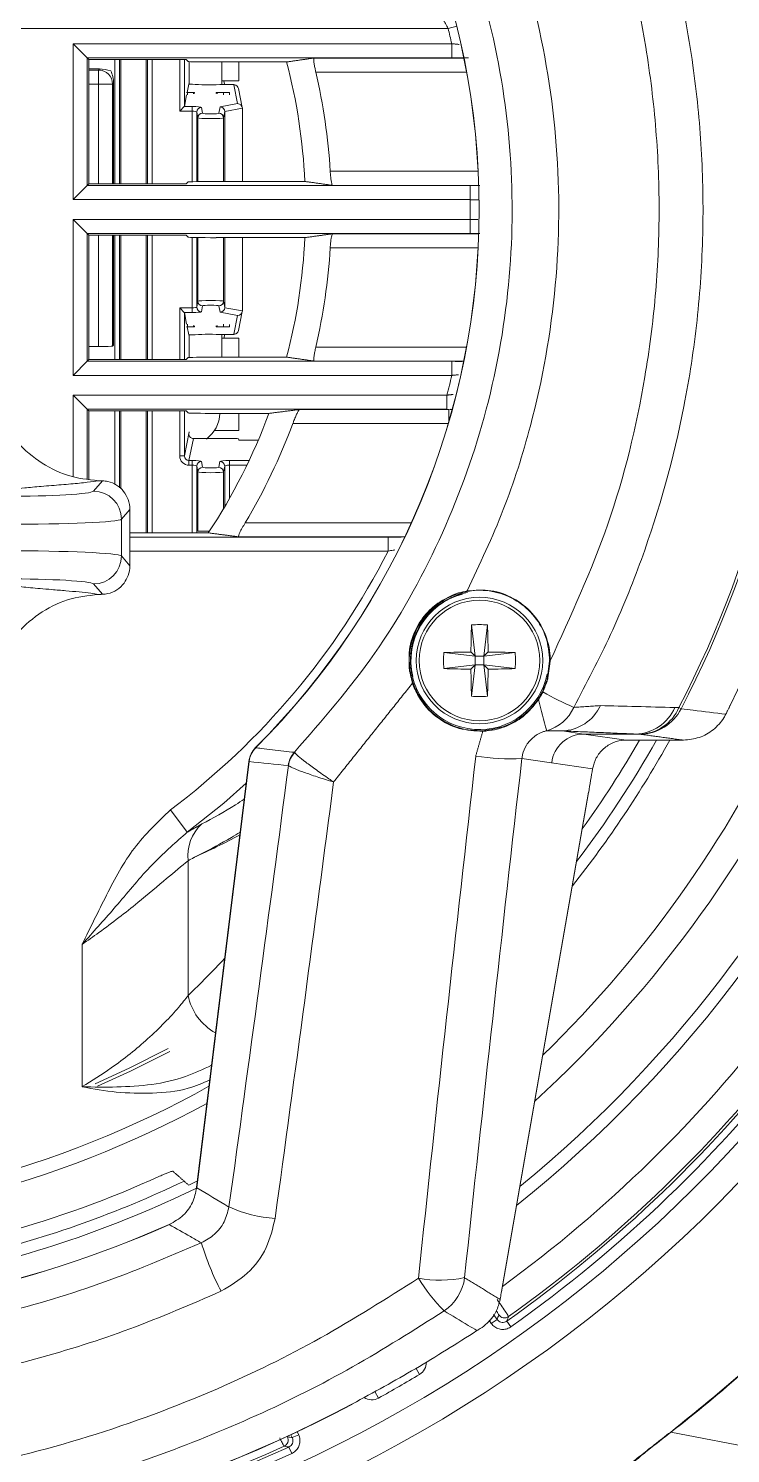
# Model space of a CAD drawing. Extents: x 16.7 to 113.1, y 4.5 to 84.5.
# Drawn here: x 107.631 to 109.13, y 33.252 to 36.293 of the extents above; entities that cross this region are included whole.
import ezdxf

# ---------------------------------------------------------------- set-up
doc = ezdxf.new("R2010")
doc.units = 0
doc.header["$MEASUREMENT"] = 0
doc.linetypes.add('SLD-SOLID', pattern=[0])
doc.layers.add('OBJECT', color=7, linetype='CONTINUOUS')

msp = doc.modelspace()

# ---------------------------------------------------------------- linework, layer by layer
at = {"layer": 'OBJECT', "linetype": 'SLD-SOLID', "lineweight": 15}
for p, q in [((108.5272, 36.2929), (105.4182, 36.2929)), ((108.5456, 36.2975), (108.5272, 36.2929)), ((108.5349, 36.2604), (107.7263, 36.2604)), ((107.7263, 36.2604), (107.7263, 35.9276)), ((107.7263, 36.2604), (107.7563, 36.2304)), ((108.5349, 36.2604), (108.5349, 36.2304)), ((107.7563, 36.2304), (108.5349, 36.2304)), ((107.7563, 35.9576), (107.7563, 36.2304)), ((107.7563, 36.2304), (107.76, 36.2267)), ((107.9675, 36.2267), (107.76, 36.2267)), ((107.76, 36.2267), (107.76, 35.9612)), ((107.8154, 35.9612), (107.8154, 36.2267)), ((107.8254, 36.2267), (107.8254, 35.9612)), ((107.8279, 35.9612), (107.8279, 36.2267)), ((107.8825, 36.2267), (107.8825, 35.9612)), ((107.885, 35.9612), (107.885, 36.2267)), ((107.895, 36.2267), (107.895, 35.9612)), ((107.9539, 36.1163), (107.9539, 36.2267)), ((107.9639, 36.2267), (107.9639, 36.1263)), ((107.9675, 36.2267), (107.9717, 36.2225)), ((107.9739, 36.2222), (107.9739, 36.174)), ((108.1824, 36.2215), (108.0317, 36.2215)), ((108.0439, 36.1731), (108.0439, 36.2215)), ((108.0801, 36.2215), (108.0801, 36.181)), ((108.5609, 36.2298), (108.241, 36.2298)), ((107.7827, 36.2065), (107.76, 36.2065)), ((107.76, 36.2043), (107.7806, 36.2043)), ((107.7806, 36.2043), (107.7827, 36.2065)), ((107.7806, 36.1744), (107.7806, 36.2043)), ((108.2445, 36.1999), (108.5667, 36.1999)), ((107.7806, 36.1744), (107.76, 36.1744)), ((107.7806, 36.1744), (107.8106, 36.1744)), ((107.7806, 35.9612), (107.7806, 36.1744)), ((107.8127, 36.1765), (107.8106, 36.1744)), ((107.8106, 36.1744), (107.8106, 35.9612)), ((107.8127, 35.9612), (107.8127, 36.1765)), ((107.9699, 36.1565), (107.9734, 36.174)), ((107.9739, 36.1767), (107.9734, 36.174)), ((107.9734, 36.174), (107.981, 36.174)), ((108.0647, 36.1731), (108.0398, 36.1731)), ((108.0647, 36.1731), (108.0411, 36.1731)), ((108.0801, 36.181), (108.0439, 36.181)), ((108.0697, 36.1727), (108.0647, 36.1731)), ((108.0647, 36.1731), (108.0647, 36.1731)), ((108.0777, 36.1326), (108.0697, 36.1727)), ((108.0875, 36.1244), (108.0795, 36.1647)), ((107.9639, 36.1263), (107.9688, 36.1511)), ((107.9703, 36.1565), (107.9688, 36.1565)), ((107.9703, 36.1565), (107.9703, 36.1511)), ((107.9835, 36.1565), (107.9703, 36.1565)), ((107.9858, 36.1565), (107.9835, 36.1565)), ((107.9835, 36.1565), (107.9835, 36.1535)), ((107.9858, 36.1545), (107.9858, 36.1565)), ((108.032, 36.1565), (108.032, 36.1545)), ((108.0343, 36.1565), (108.032, 36.1565)), ((108.0475, 36.1565), (108.0343, 36.1565)), ((108.0343, 36.1565), (108.0343, 36.1535)), ((108.0402, 36.1256), (108.0777, 36.1326)), ((108.0475, 36.1565), (108.0475, 36.1511)), ((108.0602, 36.1565), (108.0475, 36.1565)), ((108.0602, 36.1565), (108.0602, 36.1516)), ((107.9638, 36.1263), (107.9539, 36.1163)), ((107.9804, 36.1163), (107.9539, 36.1163)), ((107.9638, 36.1263), (107.9804, 36.1263)), ((107.9638, 36.1263), (107.9639, 36.1263)), ((107.9804, 36.1263), (107.9804, 36.1163)), ((107.9804, 35.966), (107.9804, 36.1163)), ((107.9929, 36.1021), (107.9904, 36.1146)), ((107.9904, 36.1146), (107.9904, 35.9662)), ((107.9929, 35.9662), (107.9929, 36.1021)), ((108.0004, 36.1246), (108.0029, 36.112)), ((108.0375, 36.112), (108.0402, 36.1256)), ((108.0502, 36.1155), (108.0475, 36.1021)), ((108.0475, 36.1021), (108.0475, 35.9665)), ((108.0877, 36.1228), (108.0502, 36.1158)), ((108.0502, 36.1155), (108.0502, 36.1158)), ((108.0502, 35.9665), (108.0502, 36.1155)), ((108.0877, 36.1224), (108.0877, 36.1228)), ((108.0877, 36.1224), (108.0877, 35.9665)), ((108.5913, 35.9881), (108.2754, 35.9881)), ((107.7263, 35.9276), (107.7563, 35.9576)), ((107.7563, 35.9576), (107.76, 35.9612)), ((108.5743, 35.9576), (107.7563, 35.9576)), ((107.76, 35.9612), (107.9675, 35.9612)), ((107.9717, 35.9655), (107.9675, 35.9612)), ((108.0317, 35.9665), (108.2213, 35.9665)), ((108.2805, 35.9581), (108.592, 35.9581)), ((108.5743, 35.9276), (108.5743, 35.9576)), ((108.592, 35.9581), (108.592, 35.9722)), ((107.7263, 35.9276), (108.5743, 35.9276)), ((108.5743, 35.8854), (107.7263, 35.8854)), ((107.7263, 35.8854), (107.7263, 35.5526)), ((107.7263, 35.8854), (107.7563, 35.8554)), ((108.5743, 35.8854), (108.5743, 35.8554)), ((107.7563, 35.8554), (108.5743, 35.8554)), ((107.7563, 35.5826), (107.7563, 35.8554)), ((107.7563, 35.8554), (107.76, 35.8517)), ((108.592, 35.8548), (108.2805, 35.8548)), ((108.592, 35.8417), (108.592, 35.8548)), ((107.9675, 35.8517), (107.76, 35.8517)), ((107.76, 35.8517), (107.76, 35.5862)), ((107.7806, 35.6142), (107.7806, 35.8517)), ((107.8106, 35.8517), (107.8106, 35.6152)), ((107.8127, 35.6174), (107.8127, 35.8517)), ((107.8154, 35.5862), (107.8154, 35.8517)), ((107.8254, 35.8517), (107.8254, 35.5862)), ((107.8279, 35.5862), (107.8279, 35.8517)), ((107.8825, 35.8517), (107.8825, 35.5862)), ((107.885, 35.5862), (107.885, 35.8517)), ((107.895, 35.8517), (107.895, 35.5862)), ((107.9675, 35.8517), (107.9717, 35.8475)), ((107.9804, 35.6966), (107.9804, 35.847)), ((107.9904, 35.8468), (107.9904, 35.6984)), ((107.9929, 35.7109), (107.9929, 35.8467)), ((108.2213, 35.8465), (108.0317, 35.8465)), ((108.0475, 35.8465), (108.0475, 35.7109)), ((108.0502, 35.6975), (108.0502, 35.8465)), ((108.0877, 35.8465), (108.0877, 35.6905)), ((108.2754, 35.8249), (108.5913, 35.8249)), ((107.9904, 35.6984), (107.9929, 35.7109)), ((108.0475, 35.7109), (108.0502, 35.6975)), ((107.9539, 35.6966), (107.9804, 35.6966)), ((107.9638, 35.6867), (107.9539, 35.6966)), ((107.9539, 35.5862), (107.9539, 35.6966)), ((107.9639, 35.6866), (107.9638, 35.6867)), ((107.9804, 35.6867), (107.9638, 35.6867)), ((107.9639, 35.6866), (107.9688, 35.6618)), ((107.9639, 35.6866), (107.9639, 35.5862)), ((107.9804, 35.6867), (107.9804, 35.6966)), ((108.0029, 35.7009), (108.0004, 35.6884)), ((108.0402, 35.6874), (108.0375, 35.7009)), ((108.0777, 35.6804), (108.0402, 35.6874)), ((108.0502, 35.6971), (108.0502, 35.6975)), ((108.0502, 35.6971), (108.0877, 35.6901)), ((108.0697, 35.6403), (108.0777, 35.6804)), ((108.0795, 35.6483), (108.0875, 35.6886)), ((108.0877, 35.6901), (108.0877, 35.6905)), ((107.9703, 35.6565), (107.9688, 35.6565)), ((107.9699, 35.6565), (107.9734, 35.6389)), ((107.9703, 35.6619), (107.9703, 35.6565)), ((107.9835, 35.6565), (107.9703, 35.6565)), ((107.9835, 35.6594), (107.9835, 35.6565)), ((107.9858, 35.6565), (107.9835, 35.6565)), ((107.9858, 35.6565), (107.9858, 35.6585)), ((108.032, 35.6585), (108.032, 35.6565)), ((108.0343, 35.6565), (108.032, 35.6565)), ((108.0343, 35.6594), (108.0343, 35.6565)), ((108.0475, 35.6565), (108.0343, 35.6565)), ((108.0475, 35.6619), (108.0475, 35.6565)), ((108.0602, 35.6565), (108.0475, 35.6565)), ((108.0602, 35.6614), (108.0602, 35.6565)), ((108.0788, 35.6467), (108.0795, 35.6483)), ((107.7806, 35.6142), (107.76, 35.6142)), ((107.8106, 35.6152), (107.8127, 35.6174)), ((107.9734, 35.6389), (107.981, 35.6389)), ((107.9739, 35.6363), (107.9734, 35.6389)), ((107.9739, 35.6389), (107.9739, 35.5907)), ((108.0398, 35.6399), (108.0647, 35.6399)), ((108.0414, 35.6398), (108.0647, 35.6398)), ((108.0439, 35.5915), (108.0439, 35.6398)), ((108.0801, 35.6319), (108.0439, 35.6319)), ((108.0482, 35.6319), (108.0502, 35.6398)), ((108.0647, 35.6399), (108.0697, 35.6403)), ((108.0647, 35.6399), (108.0647, 35.6398)), ((108.0801, 35.5915), (108.0801, 35.6319)), ((108.5665, 35.6131), (108.2445, 35.6131)), ((107.7263, 35.5526), (107.7563, 35.5826)), ((107.7563, 35.5826), (107.76, 35.5862)), ((108.5349, 35.5826), (107.7563, 35.5826)), ((107.76, 35.5862), (107.9675, 35.5862)), ((107.9717, 35.5905), (107.9675, 35.5862)), ((108.0317, 35.5915), (108.1824, 35.5915)), ((108.241, 35.5831), (108.5607, 35.5831)), ((108.5349, 35.5526), (108.5349, 35.5826)), ((107.7263, 35.5526), (108.5349, 35.5526)), ((108.5247, 35.5104), (107.7263, 35.5104)), ((107.7263, 35.5104), (107.7563, 35.4804)), ((107.7263, 35.5104), (107.7263, 35.3374)), ((108.5247, 35.5104), (108.5247, 35.4804)), ((107.7563, 35.4804), (108.5247, 35.4804)), ((107.7563, 35.4804), (107.76, 35.4767)), ((107.7563, 35.3321), (107.7563, 35.4804)), ((107.9675, 35.4767), (107.76, 35.4767)), ((107.76, 35.4767), (107.76, 35.3314)), ((107.8154, 35.3199), (107.8154, 35.4767)), ((107.8254, 35.4767), (107.8254, 35.3128)), ((107.8279, 35.3106), (107.8279, 35.4767)), ((107.8825, 35.4767), (107.8825, 35.2165)), ((107.885, 35.2165), (107.885, 35.4767)), ((107.895, 35.4767), (107.895, 35.2165)), ((107.9539, 35.3809), (107.9539, 35.4767)), ((107.9639, 35.4767), (107.9639, 35.3809)), ((107.9675, 35.4767), (107.9717, 35.4725)), ((108.1446, 35.4715), (108.0317, 35.4715)), ((108.0801, 35.435), (108.0801, 35.4715)), ((108.5285, 35.4798), (108.2101, 35.4798)), ((108.5285, 35.4529), (108.5285, 35.4798)), ((108.5361, 35.48), (108.5315, 35.4804)), ((107.9639, 35.3809), (107.9741, 35.4323)), ((107.9741, 35.4314), (107.9734, 35.428)), ((108.0801, 35.435), (108.0277, 35.435)), ((108.1955, 35.4499), (108.5276, 35.4499)), ((107.9832, 35.418), (107.9738, 35.3708)), ((107.9828, 35.418), (107.9832, 35.418)), ((107.9832, 35.418), (108.0697, 35.418)), ((108.0797, 35.4171), (108.0802, 35.4149)), ((107.9639, 35.3809), (107.9539, 35.3809)), ((107.9738, 35.3708), (107.9804, 35.3708)), ((107.9738, 35.3708), (107.9738, 35.3608)), ((107.9804, 35.3708), (107.9804, 35.3608)), ((108.0004, 35.3691), (108.0029, 35.3564)), ((108.0375, 35.3564), (108.04, 35.3691)), ((108.06, 35.3608), (108.06, 35.3708)), ((108.06, 35.3708), (108.1021, 35.3708)), ((107.9804, 35.3608), (107.9738, 35.3608)), ((107.9804, 35.2165), (107.9804, 35.3608)), ((107.9904, 35.3591), (107.9904, 35.2165)), ((107.9929, 35.3465), (107.9904, 35.3591)), ((107.9929, 35.2201), (107.9929, 35.3465)), ((108.05, 35.3591), (108.0475, 35.3465)), ((108.0475, 35.3465), (108.0475, 35.2683)), ((108.05, 35.2726), (108.05, 35.3591)), ((108.06, 35.3608), (108.06, 35.2899)), ((108.0973, 35.3608), (108.06, 35.3608)), ((107.7699, 35.3056), (107.7888, 35.3276)), ((107.8477, 35.2666), (107.8298, 35.2457)), ((107.8477, 35.2666), (107.8477, 35.2065)), ((107.8298, 35.2457), (107.8298, 35.1673)), ((107.8831, 35.2165), (108.015, 35.2165)), ((108.4489, 35.2381), (108.0938, 35.2381)), ((108.399, 35.2076), (107.8477, 35.2076)), ((107.8477, 35.2065), (107.8477, 35.1464)), ((108.0797, 35.2081), (108.435, 35.2081)), ((108.399, 35.1776), (108.399, 35.2076)), ((107.8298, 35.1673), (107.8477, 35.1464)), ((107.8477, 35.1776), (108.399, 35.1776)), ((107.7888, 35.0854), (107.7699, 35.1074)), ((108.516, 35.072), (108.5059, 35.0652)), ((108.5771, 35.0202), (108.5849, 34.9532)), ((108.6113, 35.0202), (108.6034, 34.9532)), ((108.5179, 34.9611), (108.5849, 34.9532)), ((108.5849, 34.9532), (108.5758, 34.9623)), ((108.5849, 34.9532), (108.5849, 34.9347)), ((108.5849, 34.9532), (108.6034, 34.9532)), ((108.6125, 34.9623), (108.6034, 34.9532)), ((108.6705, 34.9611), (108.6034, 34.9532)), ((108.6034, 34.9347), (108.6034, 34.9532)), ((108.5179, 34.9269), (108.5849, 34.9347)), ((108.5758, 34.9256), (108.5849, 34.9347)), ((108.5771, 34.8677), (108.5849, 34.9347)), ((108.6034, 34.9347), (108.5849, 34.9347)), ((108.6034, 34.9347), (108.6125, 34.9256)), ((108.6705, 34.9269), (108.6034, 34.9347)), ((108.6113, 34.8677), (108.6034, 34.9347)), ((109.02, 34.8436), (109.0248, 34.8411)), ((108.7704, 34.7939), (108.8172, 34.7872)), ((108.8172, 34.7872), (108.9278, 34.7872)), ((108.8172, 34.7872), (108.9075, 34.7742)), ((108.9075, 34.7742), (109.0296, 34.7742)), ((108.116, 34.7581), (108.1161, 34.758)), ((108.7482, 34.7257), (108.6847, 34.7348)), ((108.1016, 34.7288), (107.9899, 33.8191)), ((108.102, 34.7287), (107.9903, 33.819)), ((108.102, 34.7287), (108.1016, 34.7288)), ((108.8357, 34.7131), (108.7482, 34.7257)), ((108.6411, 33.5974), (108.8273, 34.6632)), ((108.6411, 33.5969), (108.8273, 34.6627)), ((108.8273, 34.6627), (108.8273, 34.6632)), ((107.9342, 34.6254), (107.9701, 34.5776)), ((107.972, 34.2293), (107.972, 34.5169)), ((107.7454, 34.0347), (107.7454, 34.3381)), ((107.9732, 33.8244), (107.9917, 33.8334)), ((107.9903, 33.819), (107.9899, 33.8191)), ((108.6411, 33.5969), (108.6411, 33.5974)), ((108.6242, 33.5485), (108.6316, 33.538)), ((108.6193, 33.5294), (108.6145, 33.5362)), ((108.6193, 33.5294), (108.6316, 33.538)), ((108.6612, 33.5221), (108.6526, 33.5343)), ((108.4587, 33.4332), (108.4662, 33.4206)), ((108.3709, 33.3842), (108.3787, 33.3701)), ((108.1944, 33.2856), (108.1915, 33.2918)), ((108.208, 33.2919), (108.1944, 33.2856)), ((108.2051, 33.2982), (108.208, 33.2919)), ((109.2385, 33.2518), (109.0029, 33.297)), ((108.1934, 33.252), (108.1871, 33.2656))]:
    msp.add_line(p, q, dxfattribs=at)
at = {"layer": 'OBJECT', "linetype": 'SLD-SOLID', "lineweight": 15, "flags": 128}
for points in [[(108.0502, 36.1731), (108.0499, 36.1741), (108.0482, 36.181)], [(108.0647, 35.6398), (108.0669, 35.6399), (108.0693, 35.64), (108.0715, 35.6404), (108.0736, 35.641), (108.076, 35.6425), (108.078, 35.6447), (108.0788, 35.6467)], [(108.0697, 35.6403), (108.0716, 35.6405), (108.0735, 35.6411), (108.0752, 35.642), (108.0767, 35.6432), (108.078, 35.6447), (108.0789, 35.6464), (108.0795, 35.6483), (108.0795, 35.6483)], [(108.5285, 35.4798), (108.5353, 35.479), (108.5358, 35.4789)], [(108.7385, 34.9031), (108.7441, 34.949), (108.7438, 34.9542)], [(107.9701, 34.5776), (108.048, 34.6399), (108.0959, 34.6821)], [(107.9296, 34.116), (107.846, 34.0738), (107.7737, 34.041)], [(107.9331, 34.11), (107.849, 34.0675), (107.7786, 34.0356)]]:
    msp.add_lwpolyline(points, dxfattribs=at)
at = {"layer": 'OBJECT', "linetype": 'SLD-SOLID', "lineweight": 15}
for radius in [0.135, 0.1287]:
    msp.add_circle((108.5942, 34.944), radius, dxfattribs=at)
for centre, radius, start, end in [((106.9722, 35.907), 1.6211, 314.8733, 45.1267), ((106.9722, 35.907), 1.6214, 314.8733, 45.1267), ((106.9722, 35.907), 2.3074, 332.557, 27.443), ((106.9722, 35.907), 2.3128, 332.557, 27.443), ((106.9722, 35.907), 2.4031, 333.8964, 26.1036), ((106.9727, 35.9065), 1.6018, 12.7647, 13.9591), ((106.9727, 35.9065), 1.25, 2.7513, 14.5959), ((107.7805, 36.1743), 0.03, 0.0817, 89.9183), ((106.9727, 35.9065), 1.3053, 3.5854, 12.989), ((108.0674, 36.1607), 0.0127, 18.122, 102.3142), ((108.0697, 36.1627), 0.00997, 11.3549, 90.1945), ((108.0004, 36.1146), 0.01, 89.9973, 179.7929), ((108.0029, 36.102), 0.01, 89.9973, 179.7929), ((108.0375, 36.102), 0.01, 0.2071, 90.0027), ((106.9727, 35.9065), 1.6018, 359.2455, 0.7545), ((106.9727, 35.9065), 1.25, 345.4041, 357.2487), ((106.9727, 35.9065), 1.3053, 347.011, 356.4146), ((108.0029, 35.7109), 0.01, 180.2071, 270.0027), ((108.0375, 35.7109), 0.01, 269.9973, 359.7929), ((108.0004, 35.6984), 0.01, 180.2071, 270.0027), ((106.9727, 35.9065), 1.6018, 345.6831, 347.2353), ((107.9679, 35.4744), 0.072, 306.6644, 357.7072), ((106.9727, 35.9065), 1.25, 326.4957, 339.635), ((106.9727, 35.9065), 1.3053, 329.1986, 339.5226), ((108.0004, 35.3591), 0.01, 89.9965, 179.7907), ((108.04, 35.3591), 0.01, 0.2093, 90.0035), ((108.0029, 35.3464), 0.01, 89.9965, 179.7907), ((108.0375, 35.3464), 0.01, 0.2093, 90.0035), ((107.7697, 35.2454), 0.0601, 0.2283, 89.8001), ((107.7697, 35.1675), 0.0601, 270.1999, 359.7717), ((106.9727, 35.9065), 1.6018, 306.8896, 332.931), ((108.5942, 34.944), 0.1474, 99.9104, 348.6768), ((108.5942, 34.944), 0.1464, 104.4485, 193.4275), ((108.5067, 35.067), 0.00188, 203.489, 246.2109), ((108.5067, 35.067), 0.00182, 202.6981, 246.9045), ((108.5962, 35.0974), 0.0287, 189.5728, 191.4771), ((110.708, 34.946), 2.1322, 178.0047, 179.5614), ((108.5942, 34.692), 0.3287, 87.0143, 92.9857), ((106.4804, 34.946), 2.1322, 0.4386, 1.9953), ((108.8462, 34.944), 0.3287, 177.0143, 182.9857), ((108.5922, 32.8301), 2.1322, 90.4386, 91.9953), ((108.5962, 32.8301), 2.1322, 88.0047, 89.5614), ((108.3422, 34.944), 0.3287, 357.0143, 2.9857), ((108.745, 34.948), 0.00456, 260.3551, 272.9715), ((108.4454, 34.9191), 0.00387, 85.3572, 102.6561), ((108.4454, 34.9188), 0.00379, 85.4012, 103.061), ((108.5942, 34.944), 0.15, 188.0526, 202.6139), ((108.5922, 37.0578), 2.1322, 268.0047, 269.5614), ((110.708, 34.9419), 2.1322, 180.4386, 181.9953), ((106.4804, 34.9419), 2.1322, 358.0047, 359.5614), ((108.5962, 37.0578), 2.1322, 270.4386, 271.9953), ((106.9727, 35.9065), 3.0068, 273.8025, 340.2009), ((108.4499, 34.9002), 0.00469, 285.5014, 297.9774), ((108.453, 34.891), 0.00479, 289.2733, 301.5488), ((108.4531, 34.8906), 0.00499, 289.7599, 301.5418), ((106.9727, 35.9065), 2.841, 306.0134, 339.2386), ((106.9727, 35.9065), 2.9067, 305.3048, 339.3669), ((106.9727, 35.9065), 2.901, 305.4751, 339.7287), ((106.9727, 35.9065), 2.7223, 308.6592, 338.2371), ((108.7403, 34.9063), 0.00371, 240.9884, 258.913), ((108.7404, 34.9066), 0.00356, 240.7625, 259.421), ((106.9727, 35.9065), 2.9472, 273.9337, 339.5632), ((106.9727, 35.9065), 3.76, 279.0637, 343.7593), ((108.5942, 35.196), 0.3287, 267.0143, 272.9857), ((106.9727, 35.9065), 2.9217, 305.3048, 339.3669), ((106.9727, 35.9065), 2.6951, 309.3168, 337.3213), ((106.9727, 35.9065), 2.5781, 312.4315, 336.1759), ((108.7209, 34.8622), 0.00166, 204.3125, 248.2292), ((109.9133, 35.138), 1.2248, 193.0884, 196.3001), ((108.7318, 34.8819), 0.00541, 234.4284, 247.2036), ((106.9727, 35.9065), 2.5186, 314.2236, 335.8244), ((109.0994, 35.5327), 0.7528, 240.5869, 246.1726), ((108.7136, 34.8803), 0.0894, 285.6603, 336.0862), ((108.768, 34.8866), 0.0927, 271.4966, 335.3084), ((108.9253, 34.8803), 0.0932, 271.5256, 336.9105), ((108.9342, 34.88), 0.0932, 271.5272, 336.9951), ((108.9362, 34.8862), 0.0994, 270.2517, 332.9966), ((108.6956, 34.7978), 0.0945, 182.1841, 182.8289), ((108.8176, 34.7174), 0.0698, 90.3171, 173.1576), ((106.9727, 35.9065), 2.3227, 321.579, 330.8258), ((106.9727, 35.9065), 2.2979, 322.7397, 330.4798), ((106.9727, 35.9065), 2.2663, 324.3282, 330.0261), ((108.1513, 34.7227), 0.05, 134.8733, 173), ((108.1519, 34.7226), 0.0502, 135.3225, 173.0262), ((108.2357, 34.714), 0.0502, 137.0799, 173.0524), ((108.2361, 34.7131), 0.0503, 136.6578, 172.1924), ((108.6619, 35.2211), 0.4868, 261.0573, 272.6892), ((108.0621, 34.528), 0.0908, 132.1677, 187.0342), ((108.0854, 34.251), 0.1154, 190.8197, 241.614), ((106.9727, 35.9065), 2.1425, 240.8117, 299.1554), ((106.9727, 35.9065), 2.1724, 241.3863, 298.5815), ((106.9727, 35.9065), 2.3227, 281.5486, 295.9658), ((106.9727, 35.9065), 2.2979, 283.8214, 295.5051), ((106.9727, 35.9065), 2.2663, 285.4748, 294.4557), ((108.1746, 34.0315), 0.2786, 245.5444, 266.5355), ((106.9722, 35.907), 2.3696, 246.1107, 293.8893), ((106.9722, 35.907), 2.3693, 246.1107, 293.8893), ((108.6219, 33.8937), 0.6508, 197.1865, 207.0214), ((108.5105, 33.8762), 0.2545, 259.4389, 281.7595), ((108.7973, 33.8304), 0.3911, 211.5027, 224.5079), ((108.4624, 33.64), 0.1008, 303.7444, 352.5901), ((108.6476, 33.5562), 0.015, 215.0256, 305.4387), ((108.4508, 33.4464), 0.03, 300.9982, 0), ((106.9727, 35.9065), 2.9, 299.0018, 300.9982), ((108.3642, 33.3964), 0.03, 236.7853, 299.0018), ((106.9727, 35.9065), 2.9217, 241.1451, 294.6952), ((106.9727, 35.9065), 2.9067, 241.4467, 294.6952), ((106.9727, 35.9065), 2.901, 241.6184, 294.5249), ((106.9722, 35.907), 2.8855, 242.0886, 297.9114), ((106.9722, 35.907), 2.8851, 242.0886, 297.9114), ((108.1706, 33.2808), 0.015, 294.5613, 24.9744), ((108.8477, 33.176), 0.1968, 37.948, 38.1563)]:
    msp.add_arc(centre, radius, start, end, dxfattribs=at)
for centre, major_axis, ratio, start_param, end_param in [((108.0317, 36.2225), (0.06, 0), 0.017455, 3.159046, 4.712389), ((107.7977, 36.1915), (0.0334, -0.0079), 0.382382, 1.384788, 2.123396), ((107.7947, 36.1885), (-0.0089, 0.032), 0.489854, 4.198366, 5.029337), ((108.0177, 36.177), (0.05, 0), 0.087489, 3.889355, 5.169274), ((108.0777, 36.1226), (0.00837, -0.00566), 0.980059, 0.622364, 2.15616), ((107.9804, 36.1245), (0.02, 0), 0.087489, 0.017453, 1.570796), ((107.9804, 36.1146), (0.01, 0), 0.174977, 0.017453, 1.570796), ((108.0202, 36.1021), (0.0273, 0), 0.055478, 3.159046, 6.265732), ((108.0202, 36.112), (0.0173, 0), 0.087489, 3.159046, 6.265732), ((108.0402, 36.1156), (-0.00707, 0.00716), 0.980059, 3.960124, 5.49392), ((108.0317, 35.9654), (0.06, 0), 0.017455, 1.570796, 3.124139), ((108.0317, 35.8475), (0.06, 0), 0.017455, 3.159046, 4.712389), ((108.0202, 35.7109), (0.0273, 0), 0.055478, 0.017453, 3.124139), ((108.0202, 35.7009), (0.0173, 0), 0.087489, 0.017453, 3.124139), ((107.9804, 35.6984), (0.01, 0), 0.174977, 4.712389, 6.265732), ((107.9804, 35.6884), (0.02, 0), 0.087489, 4.712389, 6.265732), ((108.0402, 35.6973), (0.00707, 0.00716), 0.980059, 3.930858, 5.464654), ((108.0777, 35.6903), (0.00837, 0.00566), 0.980059, 4.127026, 5.660822), ((107.7806, 35.6153), (0.03, 0), 0.034921, 4.712389, 6.248279), ((108.0177, 35.6359), (0.05, 0), 0.087489, 1.113912, 2.39383), ((108.0317, 35.5904), (0.06, 0), 0.017455, 1.570796, 3.124139), ((108.0317, 35.4725), (0.06, 0), 0.017455, 3.159046, 4.712389), ((108.0697, 35.4171), (0.01, 0), 0.088095, 0.017453, 1.570796), ((108.0902, 35.4149), (0.01, 0), 0.088095, 3.159046, 4.712389), ((107.9739, 35.3809), (-0.0039, -0.0197), 0.995992, 4.908761, 6.478026), ((107.9739, 35.3809), (0.00197, 0.00993), 0.988086, 1.767169, 3.336433), ((107.9804, 35.369), (0.02, 0), 0.088095, 0.017453, 1.570796), ((108.06, 35.369), (0.02, 0), 0.088095, 1.570796, 3.124139), ((107.9804, 35.3591), (0.01, 0), 0.17619, 0.017453, 1.570796), ((108.0202, 35.3465), (0.0273, 0), 0.055863, 3.159046, 6.265732), ((108.0202, 35.3565), (0.0173, 0), 0.088095, 3.159046, 6.265732), ((108.06, 35.3591), (0.01, 0), 0.17619, 1.570796, 3.124139), ((107.5802, 35.3062), (0.19, 0), 0.061163, 4.712389, 6.230825), ((107.7887, 35.2677), (-0.0224, 0.056), 0.973344, 4.322385, 4.678271), ((107.5802, 35.2463), (0.25, 0), 0.046484, 4.712389, 6.230825), ((107.8831, 35.2144), (0.12, 0), 0.017455, 1.570796, 1.857742), ((107.5802, 35.1667), (0.25, 0), 0.046484, 0.05236, 1.570796), ((107.7887, 35.1453), (0.0224, 0.056), 0.973344, 4.746507, 5.102393), ((107.5802, 35.1068), (0.19, 0), 0.061163, 0.05236, 1.570796), ((110.8611, 35.907), (2.1532, 17.375), 0.121162, 1.653006, 1.717455), ((110.9596, 35.8949), (2.1536, 17.275), 0.121842, 1.653181, 1.717629), ((106.2013, 35.9191), (2.1536, 17.275), 0.121842, 4.603323, 4.658113), ((108.2172, 35.7541), (1.6505, -0.2027), 0.620494, 4.718748, 4.769445), ((108.7947, 34.8528), (0.0611, 0.4899), 0.121842, 4.33034, 4.438599), ((106.2998, 35.907), (2.1532, 17.375), 0.121162, 4.603148, 4.657017), ((107.3166, 35.9065), (1.5813, 0), 0.964711, 5.148081, 5.217901), ((107.1857, 35.9065), (1.6185, 0), 0.982242, 5.21966, 5.228125), ((106.2349, 35.9065), (2.4576, 0), 0.964711, 5.497371, 5.543275), ((112.7657, 35.1956), (6.3338, -0.7777), 0.437652, 3.913662, 3.930016), ((108.6751, 33.4001), (0.0636, 0.5099), 0.121842, 1.188747, 1.215796), ((104.1088, 33.9011), (4.278, 2.9955), 0.745432, 5.44596, 5.448167), ((110.1413, 37.384), (4.7332, 2.2071), 0.745432, 3.976611, 3.978818)]:
    msp.add_ellipse(centre, major_axis=major_axis, ratio=ratio, start_param=start_param, end_param=end_param, dxfattribs=at)
for points, knots in [([(108.1989, 34.7482), (108.2583, 34.8166), (108.3788, 34.9552), (108.5144, 35.1982), (108.6125, 35.4635), (108.6637, 35.7418), (108.6675, 36.0265), (108.6241, 36.3043), (108.5343, 36.573), (108.4208, 36.7849), (108.305, 36.9484), (108.2344, 37.0265), (108.1989, 37.0657)], [0, 0, 0, 0, 0.106181, 0.215248, 0.324491, 0.436948, 0.545406, 0.657031, 0.765163, 0.876393, 0.937925, 1, 1, 1, 1]), ([(108.7953, 36.9699), (108.8257, 36.912), (108.8867, 36.7957), (108.9585, 36.6097), (109.0149, 36.4156), (109.0514, 36.2229), (109.0702, 36.0352), (109.0734, 35.8533), (109.0612, 35.6697), (109.0257, 35.4355), (108.9627, 35.2104), (108.8766, 34.998), (108.8224, 34.8955), (108.7953, 34.8441)], [0, 0, 0, 0, 0.088396, 0.177531, 0.26901, 0.361303, 0.442162, 0.523579, 0.606757, 0.690543, 0.843256, 0.921374, 1, 1, 1, 1]), ([(108.7452, 34.9435), (108.7893, 35.0395), (108.8787, 35.2337), (108.9429, 35.4994), (108.972, 35.7219), (108.9801, 35.8978), (108.9735, 36.0756), (108.9456, 36.3009), (108.8817, 36.5724), (108.791, 36.7703), (108.7452, 36.8705)], [0, 0, 0, 0, 0.158308, 0.320393, 0.4075, 0.494607, 0.584228, 0.67385, 0.834938, 1, 1, 1, 1]), ([(108.5679, 36.7213), (108.5832, 36.6899), (108.642, 36.5692), (108.7178, 36.3439), (108.7665, 36.0462), (108.7644, 35.7417), (108.7177, 35.4813), (108.6486, 35.2638), (108.5949, 35.1499), (108.5679, 35.0926)], [0, 0, 0, 0, 0.062214, 0.238483, 0.419893, 0.595629, 0.776478, 0.887615, 1, 1, 1, 1]), ([(108.5272, 36.2929), (108.5234, 36.2999), (108.5159, 36.314), (108.5053, 36.3292), (108.4994, 36.3364), (108.4974, 36.3388)], [0, 0, 0, 0, 0.396075, 0.797134, 1, 1, 1, 1]), ([(108.241, 36.2298), (108.2407, 36.2295), (108.24, 36.2288), (108.2402, 36.2238), (108.2412, 36.2165), (108.2427, 36.2081), (108.244, 36.2024), (108.2445, 36.1999)], [0, 0, 0, 0, 0.208546, 0.417164, 0.624791, 0.835752, 1, 1, 1, 1]), ([(108.5349, 36.2304), (108.5454, 36.2304), (108.5577, 36.2304), (108.569, 36.2305), (108.5706, 36.2305)], [0, 0, 0, 0, 0.8619923, 1, 1, 1, 1]), ([(108.2754, 35.9881), (108.2756, 35.9847), (108.2761, 35.978), (108.2772, 35.969), (108.2785, 35.9622), (108.2796, 35.9587), (108.2803, 35.9583), (108.2805, 35.9581)], [0, 0, 0, 0, 0.216609, 0.433176, 0.650777, 0.869529, 1, 1, 1, 1]), ([(108.2805, 35.8548), (108.2801, 35.8545), (108.2792, 35.8537), (108.2779, 35.8483), (108.2767, 35.8404), (108.2759, 35.8321), (108.2755, 35.8268), (108.2754, 35.8249)], [0, 0, 0, 0, 0.21925, 0.438497, 0.657712, 0.876113, 1, 1, 1, 1]), ([(108.0414, 35.6398), (108.0414, 35.6398), (108.0409, 35.6398), (108.0403, 35.6398), (108.0398, 35.6399)], [0, 0, 0, 0, 0.0573904, 1, 1, 1, 1]), ([(108.2445, 35.6131), (108.2438, 35.6097), (108.2423, 35.603), (108.2408, 35.5939), (108.24, 35.5872), (108.2402, 35.5837), (108.2408, 35.5833), (108.241, 35.5831)], [0, 0, 0, 0, 0.2208585, 0.4419264, 0.6576929, 0.8673255, 1, 1, 1, 1]), ([(107.5638, 35.4769), (107.5753, 35.4561), (107.5985, 35.4145), (107.6517, 35.3679), (107.7132, 35.3355), (107.7579, 35.3303), (107.7804, 35.3278)], [0, 0, 0, 0, 0.249468, 0.499319, 0.749167, 1, 1, 1, 1]), ([(108.2101, 35.4798), (108.2095, 35.4795), (108.2084, 35.4787), (108.2054, 35.4735), (108.2019, 35.4659), (108.1984, 35.4576), (108.1963, 35.452), (108.1955, 35.4499)], [0, 0, 0, 0, 0.207811, 0.415259, 0.632109, 0.861308, 1, 1, 1, 1]), ([(107.9828, 35.418), (107.9817, 35.4181), (107.9796, 35.4184), (107.9767, 35.4202), (107.9748, 35.4224), (107.9738, 35.4247), (107.9734, 35.4264), (107.9734, 35.4276), (107.9734, 35.4279), (107.9734, 35.428)], [0, 0, 0, 0, 0.163975, 0.328263, 0.482697, 0.616251, 0.746877, 0.892798, 1, 1, 1, 1]), ([(107.7804, 35.3278), (107.7731, 35.3266), (107.7576, 35.3242), (107.7213, 35.3208), (107.6868, 35.318), (107.6591, 35.3157), (107.6397, 35.314), (107.6199, 35.3121), (107.6002, 35.3098), (107.5941, 35.308), (107.591, 35.3071)], [0, 0, 0, 0, 0.15382, 0.32546, 0.503781, 0.600006, 0.681858, 0.763121, 0.884543, 1, 1, 1, 1]), ([(107.8439, 35.2875), (107.841, 35.2936), (107.8351, 35.3059), (107.8196, 35.3192), (107.8034, 35.3264), (107.7928, 35.3272), (107.7888, 35.3276)], [0, 0, 0, 0, 0.2726566, 0.5461409, 0.8274001, 1, 1, 1, 1]), ([(107.9929, 35.2201), (107.9933, 35.2201), (107.9943, 35.2201), (108.0006, 35.2201), (108.0086, 35.2201), (108.0145, 35.2201), (108.0169, 35.2201)], [0, 0, 0, 0, 0.271756, 0.543512, 0.815269, 1, 1, 1, 1]), ([(108.0938, 35.2381), (108.0917, 35.2344), (108.0873, 35.227), (108.0824, 35.2177), (108.0797, 35.2114), (108.079, 35.2085), (108.0795, 35.2082), (108.0797, 35.2081)], [0, 0, 0, 0, 0.2595095, 0.520202, 0.7084764, 0.8973905, 1, 1, 1, 1]), ([(108.4271, 35.2075), (108.4227, 35.2075), (108.4136, 35.2076), (108.404, 35.2076), (108.399, 35.2076)], [0, 0, 0, 0, 0.48473, 1, 1, 1, 1]), ([(108.399, 35.1776), (108.4026, 35.1782), (108.4076, 35.1792), (108.4124, 35.18), (108.4137, 35.1802)], [0, 0, 0, 0, 0.730015, 1, 1, 1, 1]), ([(107.7888, 35.0854), (107.7927, 35.0857), (107.8036, 35.0866), (107.8203, 35.094), (107.8357, 35.1078), (107.8413, 35.1199), (107.8439, 35.1255)], [0, 0, 0, 0, 0.168845, 0.462583, 0.75322, 1, 1, 1, 1]), ([(107.591, 35.1059), (107.594, 35.105), (107.5993, 35.1034), (107.6165, 35.1013), (107.635, 35.0994), (107.6567, 35.0975), (107.6824, 35.0953), (107.711, 35.093), (107.7397, 35.0904), (107.7643, 35.0879), (107.7753, 35.086), (107.7804, 35.0852)], [0, 0, 0, 0, 0.1154343, 0.2041994, 0.2962957, 0.3903114, 0.4961752, 0.628006, 0.7570369, 0.8874894, 1, 1, 1, 1]), ([(108.5679, 35.0926), (108.5849, 35.0939), (108.6189, 35.0966), (108.6678, 35.0789), (108.7084, 35.0472), (108.736, 35.0036), (108.7448, 34.9668), (108.7451, 34.9467), (108.7452, 34.9435)], [0, 0, 0, 0, 0.192555, 0.385109, 0.577707, 0.770474, 0.963486, 1, 1, 1, 1]), ([(108.7442, 34.9436), (108.7426, 34.9604), (108.7394, 34.9942), (108.7136, 35.0392), (108.6755, 35.0735), (108.628, 35.093), (108.5907, 35.0952), (108.5711, 35.0922), (108.5681, 35.0917)], [0, 0, 0, 0, 0.19323, 0.386467, 0.579539, 0.772364, 0.965005, 1, 1, 1, 1]), ([(107.7804, 35.0852), (107.758, 35.0826), (107.7134, 35.0775), (107.652, 35.0452), (107.5986, 34.9987), (107.5754, 34.957), (107.5638, 34.9361)], [0, 0, 0, 0, 0.249632, 0.499592, 0.749409, 1, 1, 1, 1]), ([(108.4445, 34.9229), (108.4437, 34.9398), (108.4421, 34.9734), (108.4606, 35.02), (108.4842, 35.05), (108.5004, 35.0626), (108.5049, 35.0662)], [0, 0, 0, 0, 0.309278, 0.616002, 0.89125, 1, 1, 1, 1]), ([(108.5059, 35.0652), (108.4936, 35.0543), (108.4692, 35.0327), (108.4488, 34.9883), (108.443, 34.9512), (108.445, 34.93), (108.4457, 34.923)], [0, 0, 0, 0, 0.307575, 0.605514, 0.870211, 1, 1, 1, 1]), ([(108.5051, 35.0663), (108.5194, 35.0749), (108.539, 35.0867), (108.5617, 35.0914), (108.5679, 35.0926)], [0, 0, 0, 0, 0.729925, 1, 1, 1, 1]), ([(108.5681, 35.0917), (108.5518, 35.0873), (108.5295, 35.0813), (108.511, 35.0687), (108.506, 35.0653)], [0, 0, 0, 0, 0.730797, 1, 1, 1, 1]), ([(108.6012, 34.7932), (108.5842, 34.794), (108.5501, 34.7958), (108.504, 34.8197), (108.4717, 34.8515), (108.4595, 34.8763), (108.4548, 34.8859)], [0, 0, 0, 0, 0.275398, 0.550788, 0.826421, 1, 1, 1, 1]), ([(108.4557, 34.8863), (108.4638, 34.8714), (108.4798, 34.8415), (108.521, 34.8102), (108.5634, 34.7948), (108.5907, 34.7944), (108.6012, 34.7942)], [0, 0, 0, 0, 0.276326, 0.552665, 0.828652, 1, 1, 1, 1]), ([(108.6012, 34.7942), (108.6177, 34.7966), (108.6487, 34.8011), (108.6871, 34.8245), (108.7085, 34.8459), (108.7174, 34.8586), (108.7194, 34.8615)], [0, 0, 0, 0, 0.3525359, 0.6615424, 0.9243973, 1, 1, 1, 1]), ([(108.7203, 34.8606), (108.7099, 34.8477), (108.6917, 34.8247), (108.6517, 34.8022), (108.622, 34.7944), (108.6041, 34.7934), (108.6012, 34.7932)], [0, 0, 0, 0, 0.353797, 0.623722, 0.940059, 1, 1, 1, 1]), ([(108.8522, 34.8478), (108.8778, 34.8472), (108.931, 34.8459), (108.9837, 34.8445), (109.011, 34.8438)], [0, 0, 0, 0, 0.480478, 1, 1, 1, 1]), ([(109.0248, 34.8411), (109.0334, 34.84), (109.0652, 34.8362), (109.097, 34.8323), (109.1202, 34.8295)], [0, 0, 0, 0, 0.269854, 1, 1, 1, 1]), ([(109.0296, 34.7742), (109.0411, 34.7754), (109.0639, 34.7776), (109.0943, 34.7951), (109.112, 34.8144), (109.1188, 34.827), (109.1202, 34.8295)], [0, 0, 0, 0, 0.30705, 0.614016, 0.922363, 1, 1, 1, 1]), ([(108.7377, 34.7942), (108.7355, 34.7937), (108.7256, 34.791), (108.7094, 34.7821), (108.6937, 34.7645), (108.6865, 34.7477), (108.6851, 34.7376), (108.6847, 34.7348)], [0, 0, 0, 0, 0.080939, 0.365196, 0.637409, 0.898732, 1, 1, 1, 1]), ([(108.8357, 34.7131), (108.8378, 34.721), (108.842, 34.7368), (108.8581, 34.7567), (108.8794, 34.7701), (108.897, 34.7741), (108.9063, 34.7742), (108.9075, 34.7742)], [0, 0, 0, 0, 0.245139, 0.490501, 0.730317, 0.965345, 1, 1, 1, 1]), ([(108.1161, 34.758), (108.1201, 34.7574), (108.14, 34.7548), (108.1676, 34.7515), (108.1913, 34.749), (108.1989, 34.7482)], [0, 0, 0, 0, 0.1446755, 0.7233776, 1, 1, 1, 1]), ([(108.1995, 34.7476), (108.2014, 34.7455), (108.2053, 34.7413), (108.2222, 34.7278), (108.2451, 34.7107), (108.2665, 34.6958), (108.2792, 34.6872), (108.2825, 34.685), (108.2826, 34.6849)], [0, 0, 0, 0, 0.228228, 0.456399, 0.686137, 0.918664, 0.996837, 1, 1, 1, 1]), ([(108.2826, 34.6849), (108.2825, 34.6849), (108.2787, 34.6861), (108.264, 34.6905), (108.2392, 34.6984), (108.2126, 34.7078), (108.193, 34.7156), (108.1885, 34.7185), (108.1862, 34.7199)], [0, 0, 0, 0, 0.0031616, 0.0814198, 0.3140696, 0.5438096, 0.7718738, 1, 1, 1, 1]), ([(108.0917, 34.6482), (108.0855, 34.6442), (108.0555, 34.6245), (108.0252, 34.6082), (108.0012, 34.5953)], [0, 0, 0, 0, 0.206533, 1, 1, 1, 1]), ([(107.9342, 34.6254), (107.9069, 34.5993), (107.8515, 34.5464), (107.7969, 34.4434), (107.763, 34.3735), (107.7455, 34.3383), (107.7454, 34.3381)], [0, 0, 0, 0, 0.324519, 0.659805, 0.9981, 1, 1, 1, 1]), ([(107.7454, 34.3381), (107.7456, 34.3383), (107.7466, 34.3394), (107.7511, 34.3443), (107.7782, 34.3743), (107.8292, 34.432), (107.8944, 34.5117), (107.9461, 34.5567), (107.9701, 34.5776)], [0, 0, 0, 0, 0.002191, 0.013463, 0.059638, 0.364667, 0.706177, 1, 1, 1, 1]), ([(108.0831, 34.5776), (108.0768, 34.5739), (108.0483, 34.5567), (108.0158, 34.5396), (107.989, 34.526), (107.9845, 34.5238), (107.984, 34.5235)], [0, 0, 0, 0, 0.189225, 0.8661, 0.982734, 1, 1, 1, 1]), ([(107.7454, 34.3381), (107.7574, 34.3465), (107.799, 34.3757), (107.862, 34.4246), (107.9285, 34.4812), (107.9577, 34.5051), (107.972, 34.5169)], [0, 0, 0, 0, 0.130798, 0.454343, 0.731133, 1, 1, 1, 1]), ([(107.972, 34.2293), (107.9656, 34.2211), (107.9437, 34.1929), (107.8902, 34.1385), (107.8177, 34.0792), (107.7665, 34.0477), (107.7454, 34.0347)], [0, 0, 0, 0, 0.139376, 0.476221, 0.783717, 1, 1, 1, 1]), ([(108.022, 34.0806), (108.0037, 34.0718), (107.9407, 34.0418), (107.8445, 34.0331), (107.7704, 34.0334), (107.7457, 34.0347), (107.7454, 34.0347)], [0, 0, 0, 0, 0.2149987, 0.7390893, 0.9975372, 1, 1, 1, 1]), ([(107.7454, 34.0347), (107.7456, 34.0346), (107.7698, 34.0296), (107.8197, 34.0213), (107.8954, 34.0197), (107.9642, 34.0253), (108.003, 34.0424), (108.0182, 34.0491)], [0, 0, 0, 0, 0.00239, 0.266452, 0.544376, 0.82183, 1, 1, 1, 1]), ([(107.9109, 33.8435), (107.9126, 33.8443), (107.9174, 33.8465), (107.925, 33.8497), (107.9325, 33.8525), (107.9379, 33.8542), (107.939, 33.8541), (107.9395, 33.854)], [0, 0, 0, 0, 0.119375, 0.340233, 0.560698, 0.78033, 1, 1, 1, 1]), ([(109.0025, 33.2976), (109.0559, 33.3408), (109.1627, 33.4273), (109.3626, 33.6147), (109.4941, 33.7721), (109.5816, 33.8767)], [0, 0, 0, 0, 0.251148, 0.502295, 1, 1, 1, 1]), ([(109.5821, 33.8763), (109.5821, 33.8763), (109.4985, 33.7688), (109.3625, 33.6146), (109.163, 33.4271), (109.0571, 33.3392), (109.0029, 33.297), (109.0029, 33.297)], [0, 0, 0, 0, 0.000003, 0.497705, 0.748853, 0.999997, 1, 1, 1, 1]), ([(107.9903, 33.819), (107.9879, 33.8082), (107.9831, 33.7865), (107.9624, 33.7579), (107.9423, 33.7464), (107.9318, 33.7404)], [0, 0, 0, 0, 0.324144, 0.648, 1, 1, 1, 1]), ([(108.0592, 33.7779), (108.0564, 33.7669), (108.0508, 33.7451), (108.0295, 33.7179), (108.0099, 33.7069), (108.0001, 33.7014)], [0, 0, 0, 0, 0.333729, 0.667104, 1, 1, 1, 1]), ([(108.0001, 33.7014), (107.9923, 33.7058), (107.9695, 33.7187), (107.9468, 33.7318), (107.9318, 33.7404)], [0, 0, 0, 0, 0.3432801, 1, 1, 1, 1]), ([(108.0421, 33.598), (108.0618, 33.6096), (108.1012, 33.6328), (108.1423, 33.6888), (108.1527, 33.7322), (108.1577, 33.7534)], [0, 0, 0, 0, 0.337927, 0.67584, 1, 1, 1, 1]), ([(105.9443, 33.7014), (106.0063, 33.6747), (106.1308, 33.6212), (106.3268, 33.5603), (106.5293, 33.5142), (106.7347, 33.4858), (106.9403, 33.4747), (107.1456, 33.4805), (107.3522, 33.5036), (107.5656, 33.5464), (107.7837, 33.6094), (107.9277, 33.6706), (108.0001, 33.7014)], [0, 0, 0, 0, 0.095577, 0.191815, 0.290141, 0.38919, 0.484768, 0.581013, 0.679359, 0.77843, 0.888705, 1, 1, 1, 1]), ([(105.4805, 33.626), (105.5646, 33.5732), (105.7329, 33.4675), (106.0057, 33.3454), (106.2894, 33.2519), (106.5826, 33.192), (106.8806, 33.1649), (107.1787, 33.171), (107.4729, 33.211), (107.7597, 33.2825), (108.0211, 33.3797), (108.2569, 33.4942), (108.3949, 33.5821), (108.4638, 33.626)], [0, 0, 0, 0, 0.094108, 0.188508, 0.282606, 0.376776, 0.471253, 0.56542, 0.658464, 0.751806, 0.844857, 0.922428, 1, 1, 1, 1]), ([(108.0421, 33.598), (107.9777, 33.5701), (107.8489, 33.5144), (107.6458, 33.4507), (107.4364, 33.4026), (107.2235, 33.3726), (107.0109, 33.3606), (106.798, 33.3662), (106.5842, 33.3897), (106.3612, 33.4339), (106.1317, 33.5), (105.979, 33.5652), (105.9023, 33.598)], [0, 0, 0, 0, 0.095398, 0.1907956, 0.2889546, 0.3871132, 0.4825164, 0.5779195, 0.6761072, 0.7742954, 0.8866036, 1, 1, 1, 1]), ([(108.5888, 33.5141), (108.5889, 33.5141), (108.5899, 33.5147), (108.5963, 33.5184), (108.612, 33.5298), (108.6298, 33.5502), (108.6358, 33.5717), (108.6382, 33.5803)], [0, 0, 0, 0, 0.004008, 0.038977, 0.268223, 0.708725, 1, 1, 1, 1]), ([(108.6321, 33.5802), (108.635, 33.5762), (108.6415, 33.5668), (108.6494, 33.5551), (108.6553, 33.5461), (108.656, 33.5447), (108.6563, 33.544)], [0, 0, 0, 0, 0.204101, 0.469403, 0.734702, 1, 1, 1, 1]), ([(108.5184, 33.5562), (108.454, 33.5152), (108.3248, 33.433), (108.1172, 33.3294), (107.8996, 33.2414), (107.6755, 33.1726), (107.448, 33.1231), (107.2176, 33.0927), (106.9826, 33.0818), (106.7488, 33.0909), (106.5191, 33.1193), (106.2941, 33.1661), (106.0712, 33.2322), (105.8501, 33.319), (105.6328, 33.425), (105.4951, 33.5124), (105.426, 33.5562)], [0, 0, 0, 0, 0.069874, 0.140224, 0.21209, 0.284485, 0.354361, 0.42473, 0.496663, 0.569139, 0.63829, 0.70792, 0.779053, 0.850702, 0.925062, 1, 1, 1, 1]), ([(108.5888, 33.5141), (108.5826, 33.5178), (108.5591, 33.5317), (108.5356, 33.5458), (108.5184, 33.5562)], [0, 0, 0, 0, 0.265214, 1, 1, 1, 1]), ([(108.6353, 33.5476), (108.6351, 33.5481), (108.6347, 33.5491), (108.6316, 33.5539), (108.6301, 33.5563)], [0, 0, 0, 0, 0.506723, 1, 1, 1, 1]), ([(108.6563, 33.544), (108.6562, 33.5437), (108.6556, 33.5422), (108.6544, 33.539), (108.6532, 33.5361), (108.6526, 33.5343)], [0, 0, 0, 0, 0.091891, 0.459457, 1, 1, 1, 1]), ([(108.3227, 33.3575), (108.368, 33.3821), (108.4587, 33.4316), (108.5454, 33.4865), (108.5888, 33.5141)], [0, 0, 0, 0, 0.498142, 1, 1, 1, 1]), ([(108.6193, 33.5294), (108.6194, 33.5292), (108.6214, 33.5264), (108.6265, 33.5215), (108.6357, 33.5171), (108.646, 33.5161), (108.6543, 33.5181), (108.6591, 33.5207), (108.6609, 33.5219), (108.6612, 33.5221)], [0, 0, 0, 0, 0.009589, 0.223459, 0.437352, 0.651325, 0.865321, 0.973137, 1, 1, 1, 1]), ([(108.6526, 33.5343), (108.6524, 33.5342), (108.6515, 33.5336), (108.6491, 33.5323), (108.6449, 33.5313), (108.6398, 33.5318), (108.635, 33.534), (108.6328, 33.5366), (108.6316, 33.538)], [0, 0, 0, 0, 0.026886, 0.134777, 0.348842, 0.562803, 0.776664, 1, 1, 1, 1]), ([(108.1769, 33.2672), (108.1767, 33.2674), (108.1761, 33.2682), (108.1732, 33.2737), (108.1693, 33.2817), (108.1675, 33.2853)], [0, 0, 0, 0, 0.24807, 0.657248, 1, 1, 1, 1]), ([(108.1944, 33.2856), (108.1945, 33.2854), (108.1948, 33.2847), (108.1957, 33.2823), (108.1961, 33.2782), (108.1949, 33.2732), (108.1921, 33.2689), (108.1892, 33.2666), (108.1874, 33.2657), (108.1871, 33.2656)], [0, 0, 0, 0, 0.0210647, 0.1054883, 0.3193254, 0.53314, 0.7469847, 0.9609745, 1, 1, 1, 1]), ([(108.1934, 33.252), (108.1939, 33.2522), (108.1975, 33.254), (108.2034, 33.2586), (108.2089, 33.2672), (108.2113, 33.2772), (108.2105, 33.2853), (108.2088, 33.2901), (108.2082, 33.2916), (108.208, 33.2919)], [0, 0, 0, 0, 0.038999, 0.252903, 0.46676, 0.680637, 0.894517, 0.978938, 1, 1, 1, 1]), ([(108.8942, 33.2051), (108.8942, 33.2051), (108.8931, 33.2063), (108.8923, 33.2086), (108.9111, 33.2256), (108.9362, 33.2459), (108.9675, 33.2704), (108.9908, 33.2885), (109.0025, 33.2976)], [0, 0, 0, 0, 0.01186, 0.400274, 0.577865, 0.721206, 0.860697, 1, 1, 1, 1]), ([(109.0029, 33.297), (109.0029, 33.297), (108.9919, 33.2885), (108.9698, 33.2713), (108.9421, 33.2494), (108.9284, 33.2379), (108.9183, 33.2286), (108.9154, 33.2248), (108.9157, 33.2206), (108.9223, 33.2186), (108.9299, 33.2168), (108.9339, 33.216), (108.9339, 33.216)], [0, 0, 0, 0, 0.0000078, 0.1383356, 0.2766482, 0.3967948, 0.4172074, 0.570266, 0.5911972, 0.7945788, 0.9999922, 1, 1, 1, 1]), ([(108.1871, 33.2656), (108.1868, 33.2656), (108.1852, 33.2659), (108.1818, 33.2664), (108.1787, 33.2669), (108.1769, 33.2672)], [0, 0, 0, 0, 0.091891, 0.459457, 1, 1, 1, 1])]:
    msp.add_open_spline(points, degree=3, knots=knots, dxfattribs=at)
for points in [[(108.551, 36.2588), (108.5349, 36.2604)], [(108.241, 36.2298), (108.1824, 36.2215)], [(108.2805, 35.9581), (108.2213, 35.9665)], [(108.595, 35.9575), (108.5743, 35.9576)], [(108.5743, 35.9276), (108.5922, 35.9274)], [(108.5906, 35.8856), (108.5743, 35.8854)], [(108.2805, 35.8548), (108.2213, 35.8465)], [(108.5743, 35.8554), (108.595, 35.8554)], [(108.241, 35.5831), (108.1824, 35.5915)], [(108.5574, 35.5825), (108.5349, 35.5826)], [(108.5349, 35.5526), (108.5495, 35.554)], [(108.5378, 35.5119), (108.5247, 35.5104)], [(108.2101, 35.4798), (108.1446, 35.4715)], [(107.9741, 35.4317), (107.9741, 35.4314)], [(108.1211, 35.414), (108.0902, 35.414)], [(107.7804, 35.3278), (107.7888, 35.3276)], [(107.844, 35.2876), (107.8439, 35.2875)], [(108.0797, 35.2081), (108.015, 35.2165)], [(107.8439, 35.1255), (107.844, 35.1254)], [(107.7804, 35.0852), (107.7888, 35.0854)], [(108.5051, 35.0663), (108.5049, 35.0662)], [(108.5059, 35.0652), (108.506, 35.0653)], [(108.7386, 34.9035), (108.7442, 34.9436)], [(108.7452, 34.9435), (108.7397, 34.9031)], [(108.4445, 34.9229), (108.4446, 34.9225)], [(108.4511, 34.8957), (108.4446, 34.9225)], [(108.4457, 34.9226), (108.4457, 34.923)], [(108.4457, 34.9226), (108.4521, 34.896)], [(108.4511, 34.8957), (108.2826, 34.6849)], [(108.4546, 34.8865), (108.4511, 34.8957)], [(108.4521, 34.896), (108.4555, 34.8869)], [(108.4546, 34.8865), (108.4548, 34.8859)], [(108.4555, 34.8869), (108.4557, 34.8863)], [(108.7286, 34.8775), (108.7385, 34.9031)], [(108.7396, 34.9027), (108.7297, 34.8769)], [(108.7386, 34.9035), (108.7385, 34.9031)], [(108.7396, 34.9027), (108.7397, 34.9031)], [(108.7194, 34.8615), (108.7286, 34.8775)], [(108.7297, 34.8769), (108.7203, 34.8606)], [(108.7953, 34.8441), (108.8522, 34.8478)], [(109.011, 34.8438), (109.02, 34.8436)], [(109.1202, 34.8295), (109.1302, 34.8496)], [(108.5862, 34.7402), (108.6012, 34.7932)], [(108.7704, 34.7939), (108.7377, 34.7942)], [(108.9278, 34.7872), (108.7704, 34.7939)], [(108.9367, 34.7868), (108.9278, 34.7872)], [(109.0296, 34.7742), (108.9367, 34.7868)], [(108.1989, 34.7482), (108.1995, 34.7476)], [(108.1862, 34.7199), (108.1858, 34.7201)], [(108.0012, 34.5953), (107.9701, 34.5776)], [(107.9732, 33.8244), (107.9395, 33.854)], [(108.5624, 33.627), (108.6382, 33.5803)], [(108.6382, 33.5803), (108.6389, 33.5846)]]:
    msp.add_open_spline(points, degree=1, dxfattribs=at)

doc.saveas('drawing.dxf')
